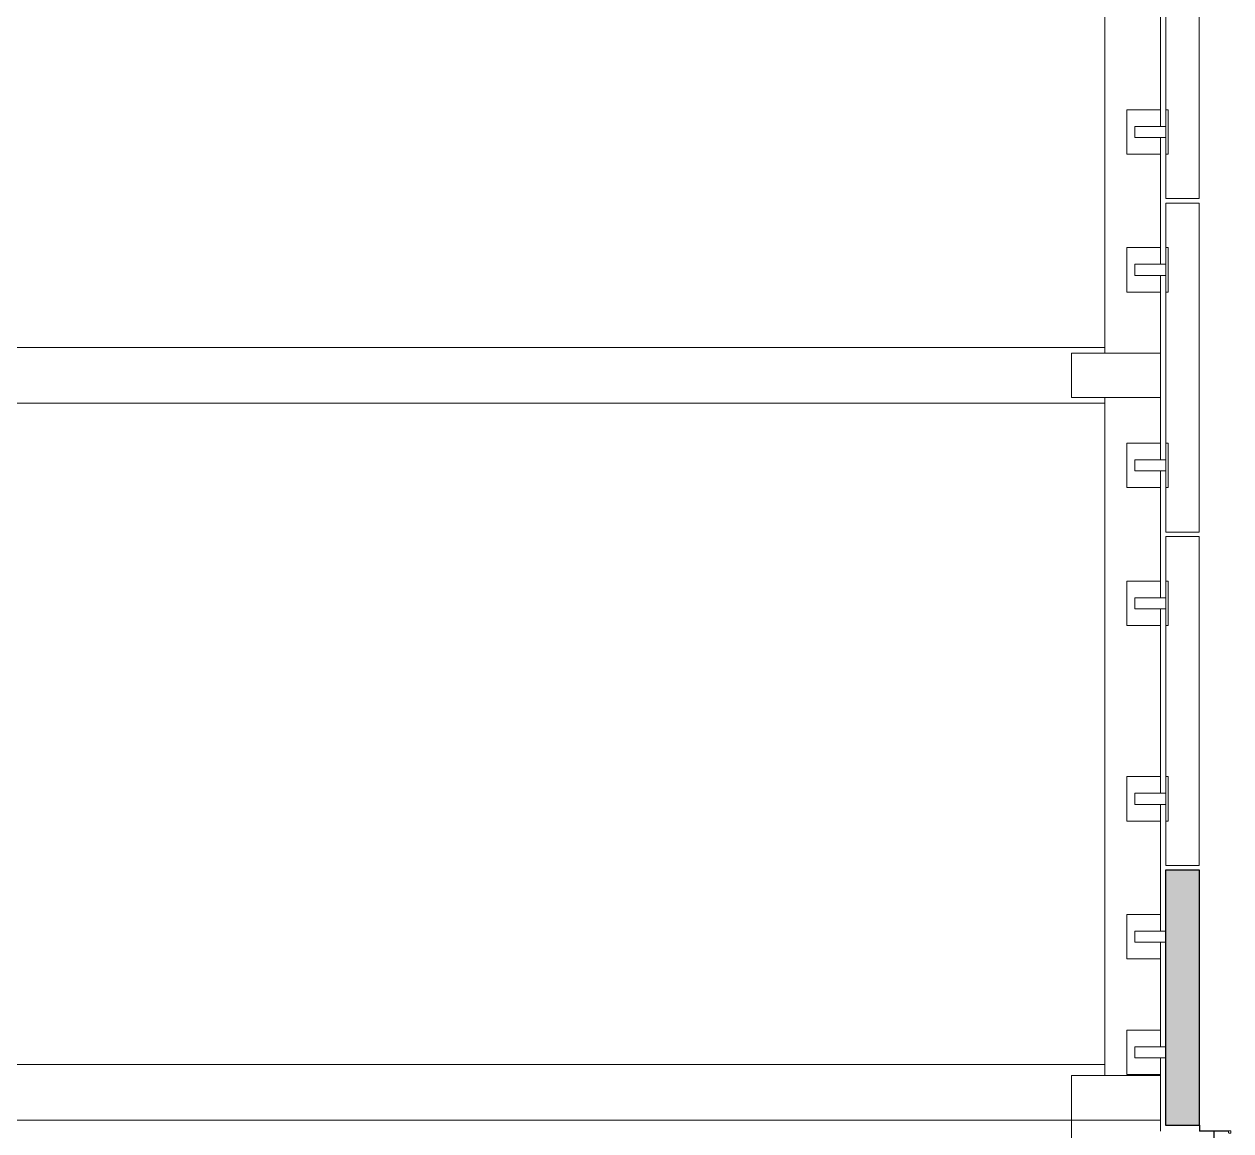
# Model space of a CAD drawing. Header units: millimetres. Extents: x -220592 to 404889, y -217665 to 38245.
# Drawn here: x 31464 to 36892, y -27264 to -22286 of the extents above; entities that cross this region are included whole.
import ezdxf

# ---------------------------------------------------------------- set-up
doc = ezdxf.new("R2010")
doc.units = ezdxf.units.MM
doc.set_wipeout_variables(frame=1)
doc.linetypes.add('XKITLINE00', pattern=[0])
for name, color, linetype in [('000 - 0_HIDE_OBJ_FRAMING_DEF_SUB_1', 7, 'Continuous'), ('000 - CONCRETE_COL_HATCH_', 7, 'Continuous'), ('000 - CONCRETE_COL_WIPEOUT_', 7, 'Continuous'), ('000 - CONCRETE_WALL_MAIN_COLOR_4', 7, 'Continuous')]:
    doc.layers.add(name, color=color, linetype=linetype)
doc.layers.add('Part', color=7, linetype='Continuous', lineweight=0)

# ---------------------------------------------------------------- blocks, each defined once
blk = doc.blocks.new('*A14680')
at = {"layer": 'Part', "color": 7, "linetype": 'XKITLINE00', "lineweight": 0}
for p, q in [((-82.318264, 242.455935), (-82.338264, 242.455932)), ((-82.338264, 242.455932), (-82.338218, 242.195932)), ((-82.338218, 242.195932), (-82.336532, 242.190376)), ((-82.336532, 242.190376), (-82.332043, 242.186694)), ((-82.332043, 242.186694), (-81.708216, 242.186041)), ((-82.31822, 242.205935), (-82.318264, 242.455935)), ((-80.92822, 242.206178), (-82.31822, 242.205935)), ((-81.708216, 242.186041), (-81.70266, 242.184357)), ((-81.70266, 242.184357), (-81.698977, 242.17987)), ((-81.698977, 242.17987), (-81.698215, 242.176043)), ((-81.698051, 241.236043), (-81.698215, 242.176043)), ((-81.678215, 242.176047), (-81.67653, 242.181603)), ((-81.677289, 241.23222), (-81.678215, 242.176047)), ((-81.67653, 242.181603), (-81.672043, 242.185287)), ((-81.672043, 242.185287), (-81.028216, 242.18616)), ((-81.028216, 242.18616), (-81.028204, 242.11616)), ((-81.028204, 242.11616), (-81.026518, 242.110605)), ((-81.026518, 242.110605), (-81.022029, 242.106922)), ((-81.022029, 242.106922), (-80.938203, 242.106176)), ((-80.938203, 242.106176), (-80.932647, 242.107862)), ((-80.932647, 242.107862), (-80.928965, 242.112351)), ((-80.928965, 242.112351), (-80.92822, 242.206178)), ((-82.337287, 241.219759), (-82.338002, 240.955932)), ((-82.333604, 241.224247), (-82.337287, 241.219759)), ((-82.328049, 241.225933), (-82.333604, 241.224247)), ((-81.704222, 241.226803), (-82.328049, 241.225933)), ((-82.318045, 241.205935), (-80.928045, 241.206178)), ((-82.318002, 240.955935), (-82.318045, 241.205935)), ((-81.699735, 241.230487), (-81.704222, 241.226803)), ((-81.698051, 241.236043), (-81.699735, 241.230487)), ((-81.673605, 241.227733), (-81.677289, 241.23222)), ((-81.668049, 241.226048), (-81.673605, 241.227733)), ((-81.028049, 241.22616), (-81.668049, 241.226048)), ((-81.027301, 241.299987), (-81.028049, 241.22616)), ((-81.023618, 241.304476), (-81.027301, 241.299987)), ((-81.018063, 241.306162), (-81.023618, 241.304476)), ((-80.934236, 241.305415), (-81.018063, 241.306162)), ((-80.929747, 241.301733), (-80.934236, 241.305415)), ((-80.928061, 241.296178), (-80.929747, 241.301733)), ((-80.928045, 241.206178), (-80.928061, 241.296178)), ((-82.338002, 240.955932), (-82.318002, 240.955935))]:
    blk.add_line(p, q, dxfattribs=at)
blk = doc.blocks.new('*A13471')
at = {"layer": '000 - 0_HIDE_OBJ_FRAMING_DEF_SUB_1', "color": 7, "linetype": 'XKITLINE00', "lineweight": 0}
for p, q in [((-83.063129, 287.390764), (-83.06312, 295.690764)), ((-83.063136, 281.190764), (-83.06313, 286.890764)), ((-83.063146, 272.390764), (-83.063137, 280.690764)), ((-83.063153, 266.190764), (-83.063147, 271.890764)), ((-83.063163, 257.390764), (-83.063154, 265.690764)), ((-83.063171, 251.190764), (-83.063164, 256.890764)), ((-83.063176, 245.990764), (-83.063171, 250.690764)), ((-83.063181, 242.190805), (-83.063177, 245.490764))]:
    blk.add_line(p, q, dxfattribs=at)
blk = doc.blocks.new('*A13472')
at = {"layer": '000 - 0_HIDE_OBJ_FRAMING_DEF_SUB_1', "color": 7, "linetype": 'XKITLINE00', "lineweight": 0}
for p, q in [((-87.063349, 214.690805), (-87.063349, 242.690805)), ((-83.063349, 242.190805), (-83.063349, 242.690805))]:
    blk.add_line(p, q, dxfattribs=at)
blk = doc.blocks.new('*A13479')
at = {"layer": '000 - 0_HIDE_OBJ_FRAMING_DEF_SUB_1', "color": 7, "linetype": 'XKITLINE00', "lineweight": 0}
for p, q in [((-84.213334, 245.990764), (-82.813349, 245.990764)), ((-84.213334, 245.490764), (-84.213334, 245.990764)), ((-82.813349, 245.490764), (-84.213334, 245.490764))]:
    blk.add_line(p, q, dxfattribs=at)
blk = doc.blocks.new('*A13480')
at = {"layer": '000 - 0_HIDE_OBJ_FRAMING_DEF_SUB_1', "color": 7, "linetype": 'XKITLINE00', "lineweight": 0}
for p, q in [((-83.063357, 251.940764), (-84.563357, 251.940764)), ((-84.563357, 251.940764), (-84.563357, 249.940764)), ((-83.063357, 251.190764), (-83.063357, 251.940764)), ((-83.063357, 249.940764), (-83.063357, 250.690764)), ((-84.563357, 249.940764), (-83.063357, 249.940764))]:
    blk.add_line(p, q, dxfattribs=at)
blk = doc.blocks.new('*A13481')
at = {"layer": '000 - 0_HIDE_OBJ_FRAMING_DEF_SUB_1', "color": 7, "linetype": 'XKITLINE00', "lineweight": 0}
for p, q in [((-83.063357, 246.740764), (-84.563357, 246.740764)), ((-84.563357, 246.740764), (-84.563357, 244.740764)), ((-83.063357, 245.990764), (-83.063357, 246.740764)), ((-83.063357, 244.740764), (-83.063357, 245.490764)), ((-84.563357, 244.740764), (-83.063357, 244.740764))]:
    blk.add_line(p, q, dxfattribs=at)
blk = doc.blocks.new('*A13488')
at = {"layer": '000 - 0_HIDE_OBJ_FRAMING_DEF_SUB_1', "color": 7, "linetype": 'XKITLINE00', "lineweight": 0}
for p, q in [((-83.063357, 266.940764), (-84.563357, 266.940764)), ((-84.563357, 266.940764), (-84.563357, 264.940764)), ((-83.063357, 266.190764), (-83.063357, 266.940764)), ((-83.063357, 264.940764), (-83.063357, 265.690764)), ((-84.563357, 264.940764), (-83.063357, 264.940764))]:
    blk.add_line(p, q, dxfattribs=at)
blk = doc.blocks.new('*A13489')
at = {"layer": '000 - 0_HIDE_OBJ_FRAMING_DEF_SUB_1', "color": 7, "linetype": 'XKITLINE00', "lineweight": 0}
for p, q in [((-84.213334, 257.390764), (-82.813349, 257.390764)), ((-84.213334, 256.890764), (-84.213334, 257.390764)), ((-82.813349, 256.890764), (-84.213334, 256.890764))]:
    blk.add_line(p, q, dxfattribs=at)
blk = doc.blocks.new('*A13490')
at = {"layer": '000 - 0_HIDE_OBJ_FRAMING_DEF_SUB_1', "color": 7, "linetype": 'XKITLINE00', "lineweight": 0}
for p, q in [((-84.213334, 266.190764), (-82.813349, 266.190764)), ((-84.213334, 265.690764), (-84.213334, 266.190764)), ((-82.813349, 265.690764), (-84.213334, 265.690764))]:
    blk.add_line(p, q, dxfattribs=at)
blk = doc.blocks.new('*A13491')
at = {"layer": '000 - 0_HIDE_OBJ_FRAMING_DEF_SUB_1', "color": 7, "linetype": 'XKITLINE00', "lineweight": 0}
for p, q in [((-83.063357, 273.140764), (-84.563357, 273.140764)), ((-84.563357, 273.140764), (-84.563357, 271.140764)), ((-83.063357, 272.390764), (-83.063357, 273.140764)), ((-83.063357, 271.140764), (-83.063357, 271.890764)), ((-84.563357, 271.140764), (-83.063357, 271.140764))]:
    blk.add_line(p, q, dxfattribs=at)
blk = doc.blocks.new('*A13492')
at = {"layer": '000 - 0_HIDE_OBJ_FRAMING_DEF_SUB_1', "color": 7, "linetype": 'XKITLINE00', "lineweight": 0}
for p, q in [((-84.213334, 272.390764), (-82.813349, 272.390764)), ((-84.213334, 271.890764), (-84.213334, 272.390764)), ((-82.813349, 271.890764), (-84.213334, 271.890764))]:
    blk.add_line(p, q, dxfattribs=at)
blk = doc.blocks.new('*A13493')
at = {"layer": '000 - 0_HIDE_OBJ_FRAMING_DEF_SUB_1', "color": 7, "linetype": 'XKITLINE00', "lineweight": 0}
for p, q in [((-83.063357, 258.140764), (-84.563357, 258.140764)), ((-84.563357, 258.140764), (-84.563357, 256.140764)), ((-83.063357, 257.390764), (-83.063357, 258.140764)), ((-83.063357, 256.140764), (-83.063357, 256.890764)), ((-84.563357, 256.140764), (-83.063357, 256.140764))]:
    blk.add_line(p, q, dxfattribs=at)
blk = doc.blocks.new('*A13495')
at = {"layer": '000 - 0_HIDE_OBJ_FRAMING_DEF_SUB_1', "color": 7, "linetype": 'XKITLINE00', "lineweight": 0}
for p, q in [((-82.813334, 246.740764), (-82.813334, 244.740764)), ((-82.713334, 246.740764), (-82.813334, 246.740764)), ((-82.713334, 244.740764), (-82.713334, 246.740764)), ((-82.813334, 244.740764), (-82.713334, 244.740764))]:
    blk.add_line(p, q, dxfattribs=at)
blk = doc.blocks.new('*A13496')
at = {"layer": '000 - 0_HIDE_OBJ_FRAMING_DEF_SUB_1', "color": 7, "linetype": 'XKITLINE00', "lineweight": 0}
for p, q in [((-82.813334, 251.940764), (-82.813334, 249.940764)), ((-82.713334, 251.940764), (-82.813334, 251.940764)), ((-82.713334, 249.940764), (-82.713334, 251.940764)), ((-82.813334, 249.940764), (-82.713334, 249.940764))]:
    blk.add_line(p, q, dxfattribs=at)
blk = doc.blocks.new('*A13497')
at = {"layer": '000 - 0_HIDE_OBJ_FRAMING_DEF_SUB_1', "color": 7, "linetype": 'XKITLINE00', "lineweight": 0}
for p, q in [((-82.813334, 273.140764), (-82.813334, 271.140764)), ((-82.713334, 273.140764), (-82.813334, 273.140764)), ((-82.713334, 271.140764), (-82.713334, 273.140764)), ((-82.813334, 271.140764), (-82.713334, 271.140764))]:
    blk.add_line(p, q, dxfattribs=at)
blk = doc.blocks.new('*A13498')
at = {"layer": '000 - 0_HIDE_OBJ_FRAMING_DEF_SUB_1', "color": 7, "linetype": 'XKITLINE00', "lineweight": 0}
for p, q in [((-82.813334, 266.940764), (-82.813334, 264.940764)), ((-82.713334, 266.940764), (-82.813334, 266.940764)), ((-82.713334, 264.940764), (-82.713334, 266.940764)), ((-82.813334, 264.940764), (-82.713334, 264.940764))]:
    blk.add_line(p, q, dxfattribs=at)
blk = doc.blocks.new('*A13499')
at = {"layer": '000 - 0_HIDE_OBJ_FRAMING_DEF_SUB_1', "color": 7, "linetype": 'XKITLINE00', "lineweight": 0}
for p, q in [((-82.813334, 258.140764), (-82.813334, 256.140764)), ((-82.713334, 258.140764), (-82.813334, 258.140764)), ((-82.713334, 256.140764), (-82.713334, 258.140764)), ((-82.813334, 256.140764), (-82.713334, 256.140764))]:
    blk.add_line(p, q, dxfattribs=at)
blk = doc.blocks.new('*A13500')
at = {"layer": '000 - 0_HIDE_OBJ_FRAMING_DEF_SUB_1', "color": 7, "linetype": 'XKITLINE00', "lineweight": 0}
for p, q in [((-84.213334, 287.390764), (-82.813349, 287.390764)), ((-84.213334, 286.890764), (-84.213334, 287.390764)), ((-82.813349, 286.890764), (-84.213334, 286.890764))]:
    blk.add_line(p, q, dxfattribs=at)
blk = doc.blocks.new('*A13501')
at = {"layer": '000 - 0_HIDE_OBJ_FRAMING_DEF_SUB_1', "color": 7, "linetype": 'XKITLINE00', "lineweight": 0}
for p, q in [((-83.063357, 288.140764), (-84.563357, 288.140764)), ((-84.563357, 288.140764), (-84.563357, 286.140764)), ((-83.063357, 287.390764), (-83.063357, 288.140764)), ((-83.063357, 286.140764), (-83.063357, 286.890764)), ((-84.563357, 286.140764), (-83.063357, 286.140764))]:
    blk.add_line(p, q, dxfattribs=at)
blk = doc.blocks.new('*A13502')
at = {"layer": '000 - 0_HIDE_OBJ_FRAMING_DEF_SUB_1', "color": 7, "linetype": 'XKITLINE00', "lineweight": 0}
for p, q in [((-84.213334, 281.190764), (-82.813349, 281.190764)), ((-84.213334, 280.690764), (-84.213334, 281.190764)), ((-82.813349, 280.690764), (-84.213334, 280.690764))]:
    blk.add_line(p, q, dxfattribs=at)
blk = doc.blocks.new('*A13503')
at = {"layer": '000 - 0_HIDE_OBJ_FRAMING_DEF_SUB_1', "color": 7, "linetype": 'XKITLINE00', "lineweight": 0}
for p, q in [((-83.063357, 281.940764), (-84.563357, 281.940764)), ((-84.563357, 281.940764), (-84.563357, 279.940764)), ((-83.063357, 281.190764), (-83.063357, 281.940764)), ((-83.063357, 279.940764), (-83.063357, 280.690764)), ((-84.563357, 279.940764), (-83.063357, 279.940764))]:
    blk.add_line(p, q, dxfattribs=at)
blk = doc.blocks.new('*A13510')
at = {"layer": '000 - 0_HIDE_OBJ_FRAMING_DEF_SUB_1', "color": 7, "linetype": 'XKITLINE00', "lineweight": 0}
for p, q in [((-82.813334, 288.140764), (-82.813334, 286.140764)), ((-82.713334, 288.140764), (-82.813334, 288.140764)), ((-82.713334, 286.140764), (-82.713334, 288.140764)), ((-82.813334, 286.140764), (-82.713334, 286.140764))]:
    blk.add_line(p, q, dxfattribs=at)
blk = doc.blocks.new('*A13511')
at = {"layer": '000 - 0_HIDE_OBJ_FRAMING_DEF_SUB_1', "color": 7, "linetype": 'XKITLINE00', "lineweight": 0}
for p, q in [((-82.813334, 281.940764), (-82.813334, 279.940764)), ((-82.713334, 281.940764), (-82.813334, 281.940764)), ((-82.713334, 279.940764), (-82.713334, 281.940764)), ((-82.813334, 279.940764), (-82.713334, 279.940764))]:
    blk.add_line(p, q, dxfattribs=at)
blk = doc.blocks.new('*A14623')
at = {"layer": '000 - 0_HIDE_OBJ_FRAMING_DEF_SUB_1', "color": 7, "linetype": 'XKITLINE00', "lineweight": 0}
for p, q in [((-82.813349, 296.940764), (-82.813349, 298.940764)), ((-82.813349, 298.940764), (-81.313349, 298.940764)), ((-81.313349, 284.140764), (-81.313349, 298.940764)), ((-82.813349, 288.140764), (-82.813349, 294.940764)), ((-82.813349, 284.140764), (-82.813349, 286.140764)), ((-82.813349, 284.140764), (-81.313349, 284.140764))]:
    blk.add_line(p, q, dxfattribs=at)
blk = doc.blocks.new('*A14627')
at = {"layer": '000 - 0_HIDE_OBJ_FRAMING_DEF_SUB_1', "color": 7, "linetype": 'XKITLINE00', "lineweight": 0}
for p, q in [((-85.563349, 277.190805), (-85.563349, 307.690805)), ((-83.063349, 287.390764), (-83.063349, 295.690764)), ((-83.063349, 281.190764), (-83.063349, 286.890764)), ((-83.063349, 277.190805), (-83.063349, 280.690764)), ((-85.563349, 244.690805), (-85.563349, 275.190805)), ((-83.063349, 272.390764), (-83.063349, 275.190805)), ((-83.063349, 266.190764), (-83.063349, 271.890764)), ((-83.063349, 257.390764), (-83.063349, 265.690764)), ((-83.063349, 251.190764), (-83.063349, 256.890764)), ((-83.063349, 245.990764), (-83.063349, 250.690764)), ((-83.063349, 244.690805), (-83.063349, 245.490764))]:
    blk.add_line(p, q, dxfattribs=at)
blk = doc.blocks.new('*A14630')
at = {"layer": '000 - 0_HIDE_OBJ_FRAMING_DEF_SUB_1', "color": 7, "linetype": 'XKITLINE00', "lineweight": 0}
for p, q in [((-145.093349, 245.190805), (-145.093349, 242.690805)), ((-145.093349, 245.190805), (-85.563349, 245.190805)), ((-85.563349, 245.190805), (-85.563349, 244.690805)), ((-145.093349, 242.690805), (-87.063349, 242.690805))]:
    blk.add_line(p, q, dxfattribs=at)
blk = doc.blocks.new('*A14631')
at = {"layer": '000 - 0_HIDE_OBJ_FRAMING_DEF_SUB_1', "color": 7, "linetype": 'XKITLINE00', "lineweight": 0}
for p, q in [((-85.563349, 277.440805), (-143.092849, 277.440805)), ((-143.092849, 274.940805), (-143.092849, 277.440805)), ((-85.563349, 277.190805), (-85.563349, 277.440805)), ((-85.563349, 274.940805), (-85.563349, 275.190805)), ((-85.563349, 274.940805), (-143.092849, 274.940805))]:
    blk.add_line(p, q, dxfattribs=at)
blk = doc.blocks.new('*A14682')
at = {"layer": '000 - 0_HIDE_OBJ_FRAMING_DEF_SUB_1', "color": 7, "linetype": 'XKITLINE00', "lineweight": 0}
for p, q in [((-84.213334, 251.190764), (-82.813349, 251.190764)), ((-84.213334, 250.690764), (-84.213334, 251.190764)), ((-82.813349, 250.690764), (-84.213334, 250.690764))]:
    blk.add_line(p, q, dxfattribs=at)
blk = doc.blocks.new('*A14864')
at = {"layer": '000 - 0_HIDE_OBJ_FRAMING_DEF_SUB_1', "color": 7, "linetype": 'XKITLINE00', "lineweight": 0}
for p, q in [((-82.813349, 251.940764), (-82.813349, 253.940764)), ((-82.813349, 253.940764), (-81.313349, 253.940764)), ((-81.313349, 242.440805), (-81.313349, 253.940764)), ((-82.813349, 246.740764), (-82.813349, 249.940764)), ((-82.813349, 242.440805), (-82.813349, 244.740764)), ((-82.813349, 242.440805), (-81.313349, 242.440805))]:
    blk.add_line(p, q, dxfattribs=at)
blk = doc.blocks.new('*A14916')
at = {"layer": '000 - 0_HIDE_OBJ_FRAMING_DEF_SUB_1', "color": 7, "linetype": 'XKITLINE00', "lineweight": 0}
for p, q in [((-87.063349, 244.690805), (-83.063349, 244.690805)), ((-87.063349, 242.690805), (-87.063349, 244.690805)), ((-83.063349, 244.690805), (-83.063349, 242.690805)), ((-83.063349, 242.690805), (-87.063349, 242.690805))]:
    blk.add_line(p, q, dxfattribs=at)
blk = doc.blocks.new('*A14942')
at = {"layer": '000 - 0_HIDE_OBJ_FRAMING_DEF_SUB_1', "color": 7, "linetype": 'XKITLINE00', "lineweight": 0}
for p, q in [((-82.813349, 281.940764), (-82.813349, 283.940764)), ((-82.813349, 283.940764), (-81.313349, 283.940764)), ((-81.313349, 269.140764), (-81.313349, 283.940764)), ((-82.813349, 273.140764), (-82.813349, 279.940764)), ((-82.813349, 269.140764), (-82.813349, 271.140764)), ((-82.813349, 269.140764), (-81.313349, 269.140764))]:
    blk.add_line(p, q, dxfattribs=at)
blk = doc.blocks.new('*A14943')
at = {"layer": '000 - 0_HIDE_OBJ_FRAMING_DEF_SUB_1', "color": 7, "linetype": 'XKITLINE00', "lineweight": 0}
for p, q in [((-82.813349, 266.940764), (-82.813349, 268.940764)), ((-82.813349, 268.940764), (-81.313349, 268.940764)), ((-81.313349, 254.140764), (-81.313349, 268.940764)), ((-82.813349, 258.140764), (-82.813349, 264.940764)), ((-82.813349, 254.140764), (-82.813349, 256.140764)), ((-82.813349, 254.140764), (-81.313349, 254.140764))]:
    blk.add_line(p, q, dxfattribs=at)
blk = doc.blocks.new('*A14944')
at = {"layer": '000 - 0_HIDE_OBJ_FRAMING_DEF_SUB_1', "color": 7, "linetype": 'XKITLINE00', "lineweight": 0}
for p, q in [((-87.063349, 277.190805), (-83.063349, 277.190805)), ((-87.063349, 275.190805), (-87.063349, 277.190805)), ((-83.063349, 277.190805), (-83.063349, 275.190805)), ((-83.063349, 275.190805), (-87.063349, 275.190805))]:
    blk.add_line(p, q, dxfattribs=at)
blk = doc.blocks.new('*U28345')
at = {"color": 7}
blk.add_wipeout([(75, 575), (75, -575), (-75, -575), (-75, 575)], dxfattribs=at).dxf.layer = '000 - CONCRETE_COL_WIPEOUT_'
at = {"layer": '000 - CONCRETE_COL_HATCH_'}
h = blk.add_hatch(dxfattribs=at)
h.set_pattern_fill('AR-CONC', scale=0.05, style=0)
h.paths.add_polyline_path([(-75, -575), (-75, 575), (75, 575), (75, -575)])
at = {"layer": '000 - CONCRETE_WALL_MAIN_COLOR_4', "color": 7}
blk.add_lwpolyline([(-75, -575), (-75, 575), (75, 575), (75, -575), (-75, -575)], close=True, dxfattribs=at)
blk = doc.blocks.new('W-1-PP18-ST_20260402-011103_LOWER_PL')
at = {"layer": '000 - 0_HIDE_OBJ_FRAMING_DEF_SUB_1', "color": 7, "lineweight": 0, "xscale": 100, "yscale": 100, "zscale": 100}
for name in ['*A13471', '*A14627', '*A14623', '*A13501', '*A13510', '*A13500', '*A14942', '*A13503', '*A13511', '*A13502', '*A14631', '*A14944', '*A13491', '*A13497', '*A13492', '*A14943', '*A13488', '*A13498', '*A13490', '*A13493', '*A13499', '*A13489', '*A14864', '*A13480', '*A13496', '*A14682', '*A13481', '*A13495', '*A13479', '*A14630', '*A14916', '*A13472']:
    blk.add_blockref(name, (17759.3349, -35779.0805), dxfattribs=at)
at = {"color": 7}
blk.add_blockref('*U28345', (9553, -10960.002), dxfattribs=at)

msp = doc.modelspace()

# ---------------------------------------------------------------- block references
at = {"color": 7, "lineweight": 0, "xscale": 100, "yscale": 100, "zscale": 100}
msp.add_blockref('*A14680', (44984.4833, -51484.8507), dxfattribs=at)

# ---------------------------------------------------------------- next in the draw order: block references
at = {"layer": 'Defpoints', "color": 7}
msp.add_blockref('W-1-PP18-ST_20260402-011103_LOWER_PL', (27121.4984, -15705.7702), dxfattribs=at)

doc.saveas('drawing.dxf')
